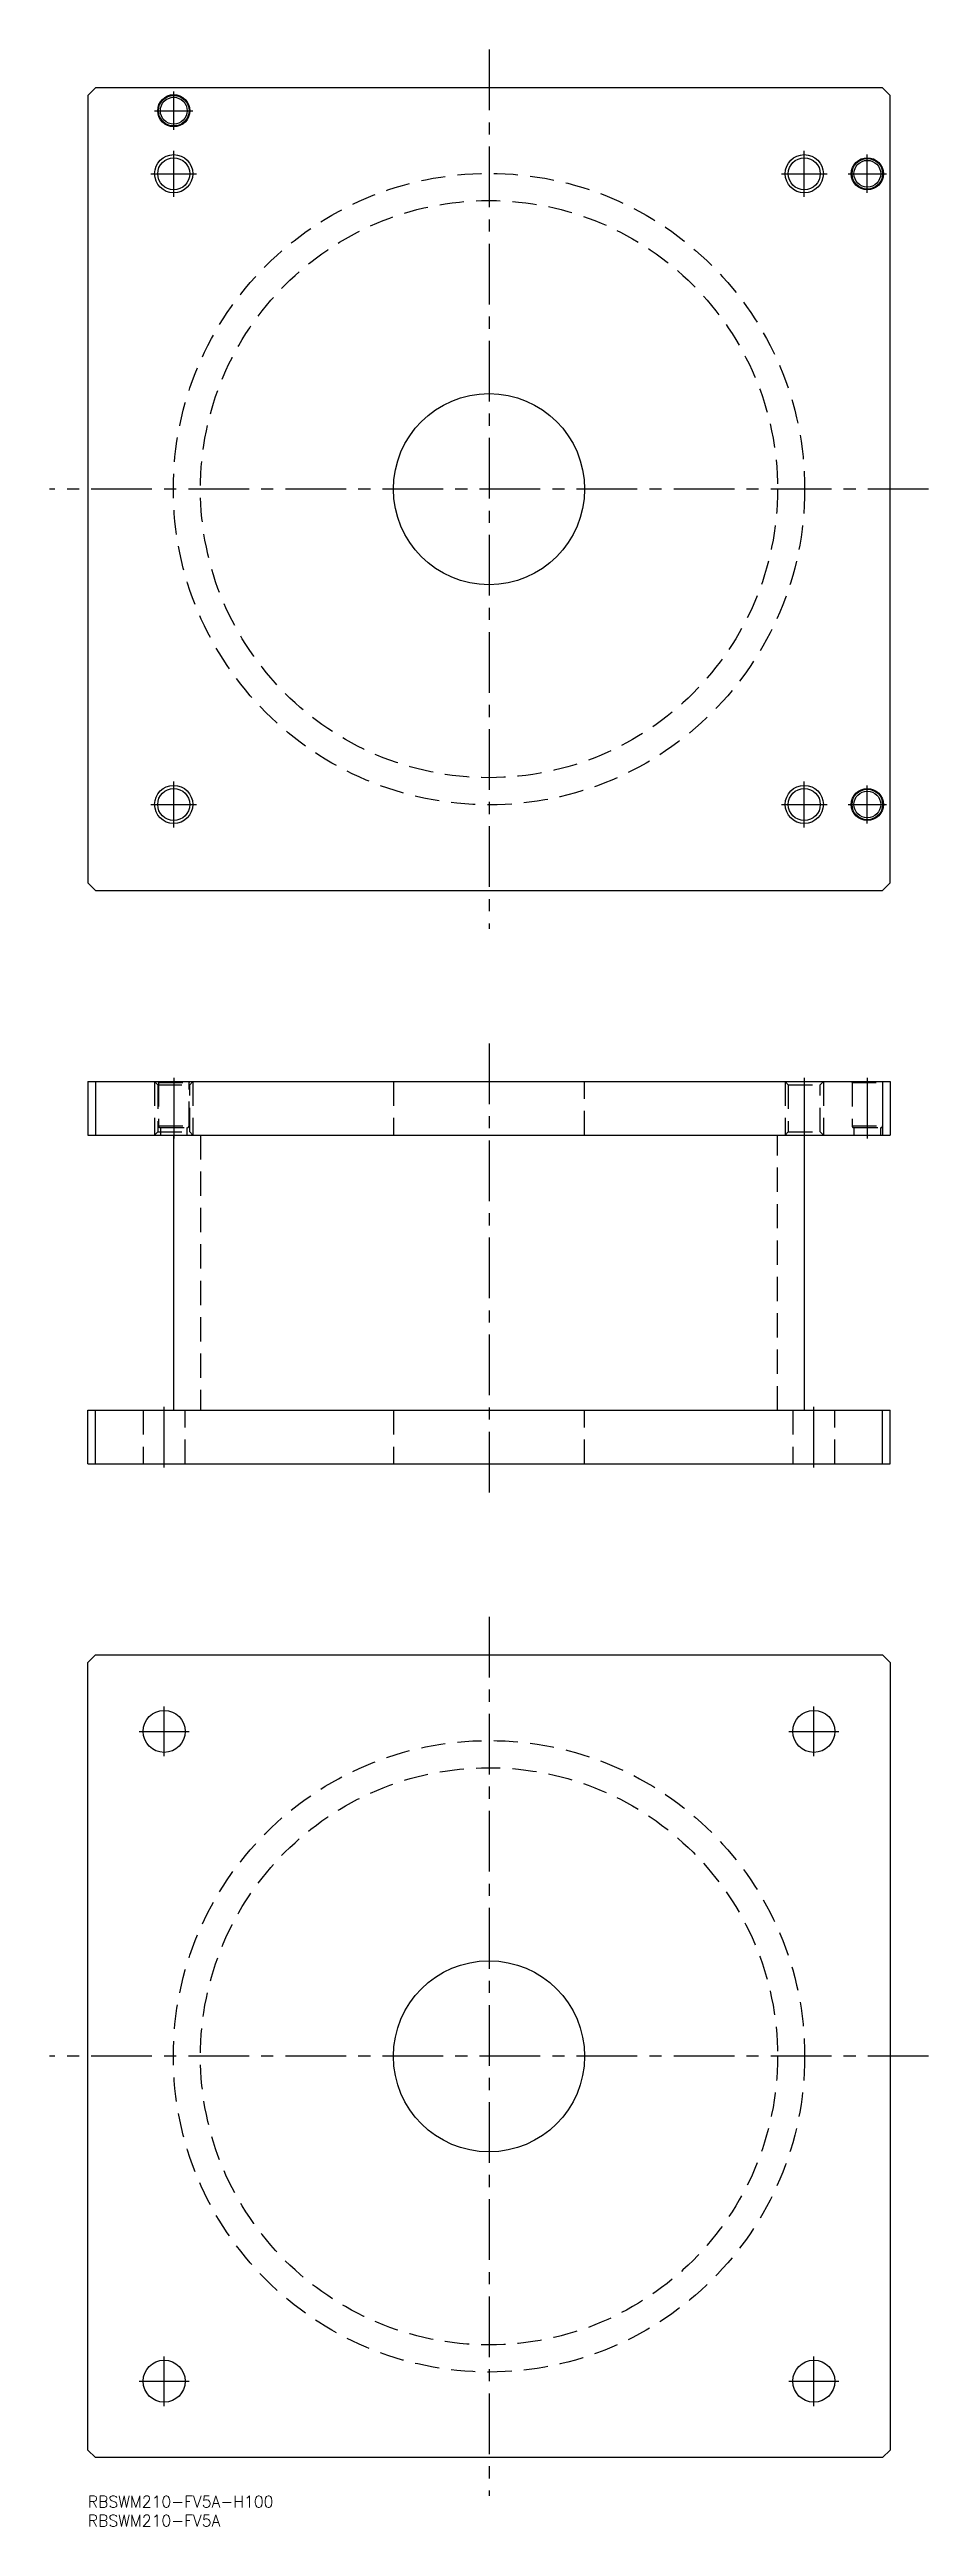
# Model space of a CAD drawing. Extents: x -10 to 220, y -8 to 640.
import ezdxf

# ---------------------------------------------------------------- set-up
doc = ezdxf.new("R2010")
doc.units = 0
doc.header["$LTSCALE"] = 0.5
doc.linetypes.add('CENTER', pattern=[50.8, 31.75, -6.35, 6.35, -6.35])
doc.linetypes.add('DASHED', pattern=[19.05, 12.7, -6.35])
doc.layers.get('0').update_dxf_attribs({"linetype": 'CONTINUOUS'})
for name, color, linetype in [('MSM_CENTER', 1, 'CENTER'), ('MSM_CONTINUOUS', 7, 'CONTINUOUS'), ('MSM_DASHED', 4, 'DASHED'), ('MSM_NARROW', 5, 'CONTINUOUS'), ('MSM_PART_NUMBER', 7, 'CONTINUOUS')]:
    doc.layers.add(name, color=color, linetype=linetype)
doc.styles.get("Standard").update_dxf_attribs({"font": 'txt.shx', "height": 3, "bigfont": 'bigfont.shx'})

msp = doc.modelspace()

# ---------------------------------------------------------------- linework, layer by layer
for p, q in [((2, 630), (0, 628)), ((208, 630), (2, 630)), ((210, 628), (208, 630))]:
    msp.add_line(p, q)
for centre, radius in [((22.5, 624), 4.2), ((22.5, 624), 4), ((22.5, 624), 3.5), ((22.5, 607.5), 4.188), ((187.5, 607.5), 4.188), ((204, 607.5), 4.2), ((204, 607.5), 4), ((204, 607.5), 3.5)]:
    msp.add_circle(centre, radius)
at = {"layer": 'MSM_CENTER'}
for p, q in [((105, 640), (105, 410)), ((22.5, 619), (22.5, 629)), ((17.5, 624), (27.5, 624)), ((22.5, 601.5), (22.5, 613.5)), ((187.5, 601.5), (187.5, 613.5)), ((204, 602.5), (204, 612.5)), ((16.5, 607.5), (28.5, 607.5)), ((181.5, 607.5), (193.5, 607.5)), ((199, 607.5), (209, 607.5)), ((220, 525), (-10, 525)), ((22.5, 436.5), (22.5, 448.5)), ((187.5, 436.5), (187.5, 448.5)), ((204, 437.5), (204, 447.5)), ((16.5, 442.5), (28.5, 442.5)), ((181.5, 442.5), (193.5, 442.5)), ((199, 442.5), (209, 442.5)), ((105, 380), (105, 260)), ((22.5, 371), (22.5, 355)), ((187.5, 371), (187.5, 355)), ((204, 371), (204, 355)), ((20, 269), (20, 285)), ((190, 269), (190, 285)), ((105, 230), (105, 0)), ((20, 193.5), (20, 206.5)), ((190, 193.5), (190, 206.5)), ((13.5, 200), (26.5, 200)), ((183.5, 200), (196.5, 200)), ((220, 115), (-10, 115)), ((20, 23.5), (20, 36.5)), ((190, 23.5), (190, 36.5)), ((13.5, 30), (26.5, 30)), ((183.5, 30), (196.5, 30))]:
    msp.add_line(p, q, dxfattribs=at)
at = {"layer": 'MSM_CONTINUOUS'}
for p, q in [((0, 628), (0, 422)), ((210, 422), (210, 628)), ((0, 422), (2, 420)), ((208, 420), (210, 422)), ((2, 420), (208, 420)), ((0, 370), (210, 370)), ((0, 370), (0, 356)), ((2, 370), (2, 356)), ((208, 370), (208, 356)), ((210, 370), (210, 356)), ((0, 356), (210, 356)), ((22.4, 356), (22.4, 284)), ((187.6, 284), (187.6, 356)), ((0, 270), (0, 284)), ((0, 284), (210, 284)), ((2, 270), (2, 284)), ((208, 270), (208, 284)), ((210, 270), (210, 284)), ((0, 270), (210, 270)), ((0, 218), (2, 220)), ((0, 12), (0, 218)), ((2, 220), (208, 220)), ((208, 220), (210, 218)), ((210, 218), (210, 12)), ((2, 10), (0, 12)), ((208, 10), (2, 10)), ((210, 12), (208, 10))]:
    msp.add_line(p, q, dxfattribs=at)
for centre, radius in [((105, 525), 25), ((22.5, 442.5), 4.188), ((187.5, 442.5), 4.188), ((204, 442.5), 4.2), ((204, 442.5), 4), ((204, 442.5), 3.5), ((20, 200), 5.5), ((190, 200), 5.5), ((105, 115), 25), ((20, 30), 5.5), ((190, 30), 5.5)]:
    msp.add_circle(centre, radius, dxfattribs=at)
at = {"layer": 'MSM_DASHED'}
for p, q in [((17.5, 370), (18.312, 369.188)), ((17.5, 370), (17.5, 356)), ((18.3, 370), (18.5, 369.8)), ((18.5, 369.8), (26.5, 369.8)), ((18.5, 369.8), (18.5, 358.4)), ((26.5, 369.8), (26.7, 370)), ((26.5, 358.4), (26.5, 369.8)), ((26.688, 369.188), (27.5, 370)), ((27.5, 370), (27.5, 356)), ((80, 370), (80, 356)), ((130, 356), (130, 370)), ((182.5, 370), (183.312, 369.188)), ((182.5, 370), (182.5, 356)), ((191.688, 369.188), (192.5, 370)), ((192.5, 370), (192.5, 356)), ((199.8, 370), (200, 369.8)), ((200, 369.8), (208, 369.8)), ((200, 369.8), (200, 358.4)), ((208, 369.8), (208.2, 370)), ((18.312, 369.188), (26.688, 369.188)), ((18.312, 369.188), (18.312, 356.812)), ((26.688, 356.812), (26.688, 369.188)), ((183.312, 369.188), (191.688, 369.188)), ((183.312, 369.188), (183.312, 356.812)), ((191.688, 356.812), (191.688, 369.188)), ((18.312, 356.812), (17.5, 356)), ((18.312, 356.812), (26.688, 356.812)), ((18.507, 358.4), (26.493, 358.4)), ((18.9, 358), (26.1, 358)), ((19, 358), (19, 356)), ((26, 356), (26, 358)), ((27.5, 356), (26.688, 356.812)), ((183.312, 356.812), (182.5, 356)), ((183.312, 356.812), (191.688, 356.812)), ((192.5, 356), (191.688, 356.812)), ((200.007, 358.4), (207.993, 358.4)), ((200.4, 358), (207.6, 358)), ((200.5, 358), (200.5, 356)), ((207.5, 356), (207.5, 358)), ((29.5, 356), (29.5, 284)), ((180.5, 284), (180.5, 356)), ((14.5, 284), (14.5, 270)), ((25.5, 270), (25.5, 284)), ((80, 284), (80, 270)), ((130, 270), (130, 284)), ((184.5, 284), (184.5, 270)), ((195.5, 270), (195.5, 284))]:
    msp.add_line(p, q, dxfattribs=at)
for centre, radius in [((105, 525), 82.6), ((105, 525), 75.5), ((105, 115), 82.6), ((105, 115), 75.5)]:
    msp.add_circle(centre, radius, dxfattribs=at)
for centre, start, end in [((18.9, 358.4), 180, 270), ((26.1, 358.4), 270, 360), ((200.4, 358.4), 180, 270), ((207.6, 358.4), 270, 360)]:
    msp.add_arc(centre, 0.4, start, end, dxfattribs=at)
at = {"layer": 'MSM_NARROW'}
for centre in [(22.5, 607.5), (187.5, 607.5), (22.5, 442.5), (187.5, 442.5)]:
    msp.add_circle(centre, 5, dxfattribs=at)

# ---------------------------------------------------------------- texts
at = {"layer": 'MSM_PART_NUMBER'}
for s, p in [('RBSWM210-FV5A-H100', (0, -3)), ('RBSWM210-FV5A', (0, -8))]:
    msp.add_text(s, height=3, dxfattribs=at).set_placement(p)

doc.saveas('drawing.dxf')
